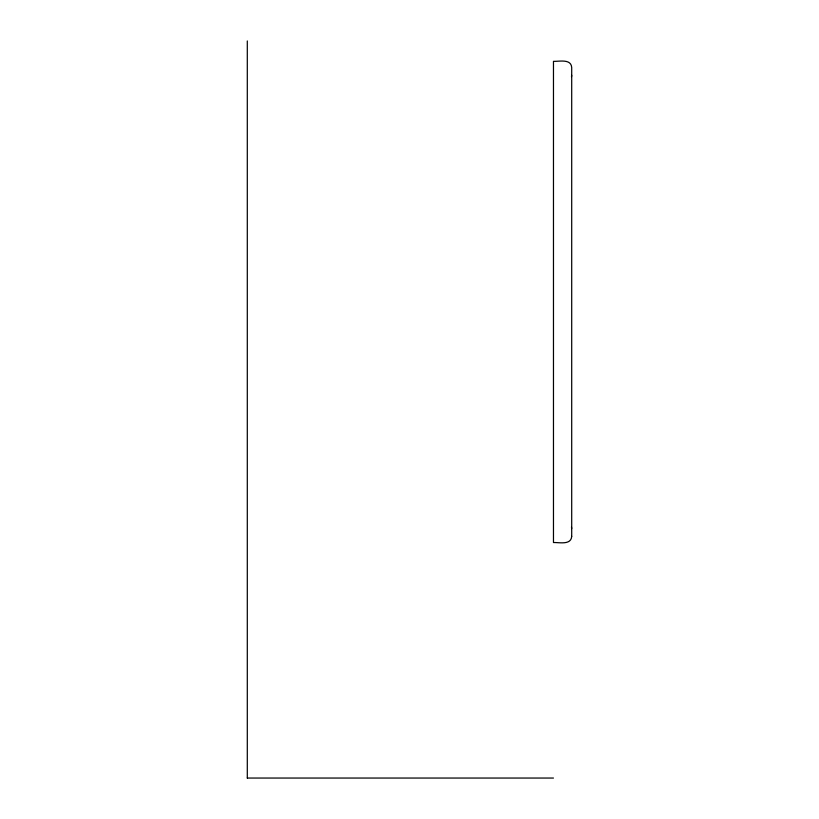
<?xml version="1.0" encoding="UTF-8"?>
<svg xmlns="http://www.w3.org/2000/svg" width="819" height="819" viewBox="0 0 819 819"><rect width="100%" height="100%" fill="white"/><g stroke="black" fill="none" stroke-linecap="round" stroke-linejoin="round"><path stroke-width="1.23" d="M571.488 76.894L571.703 75.307M247.297 778.05L553.46 778.05M571.488 526.986L571.703 528.583M247.297 40.95L247.297 778.05M571.703 536.404C571.068 545.352 559.101 542.27 553.47 542.547L553.47 61.333C559.101 61.62 571.068 58.538 571.703 67.475L571.703 536.404"/></g></svg>
